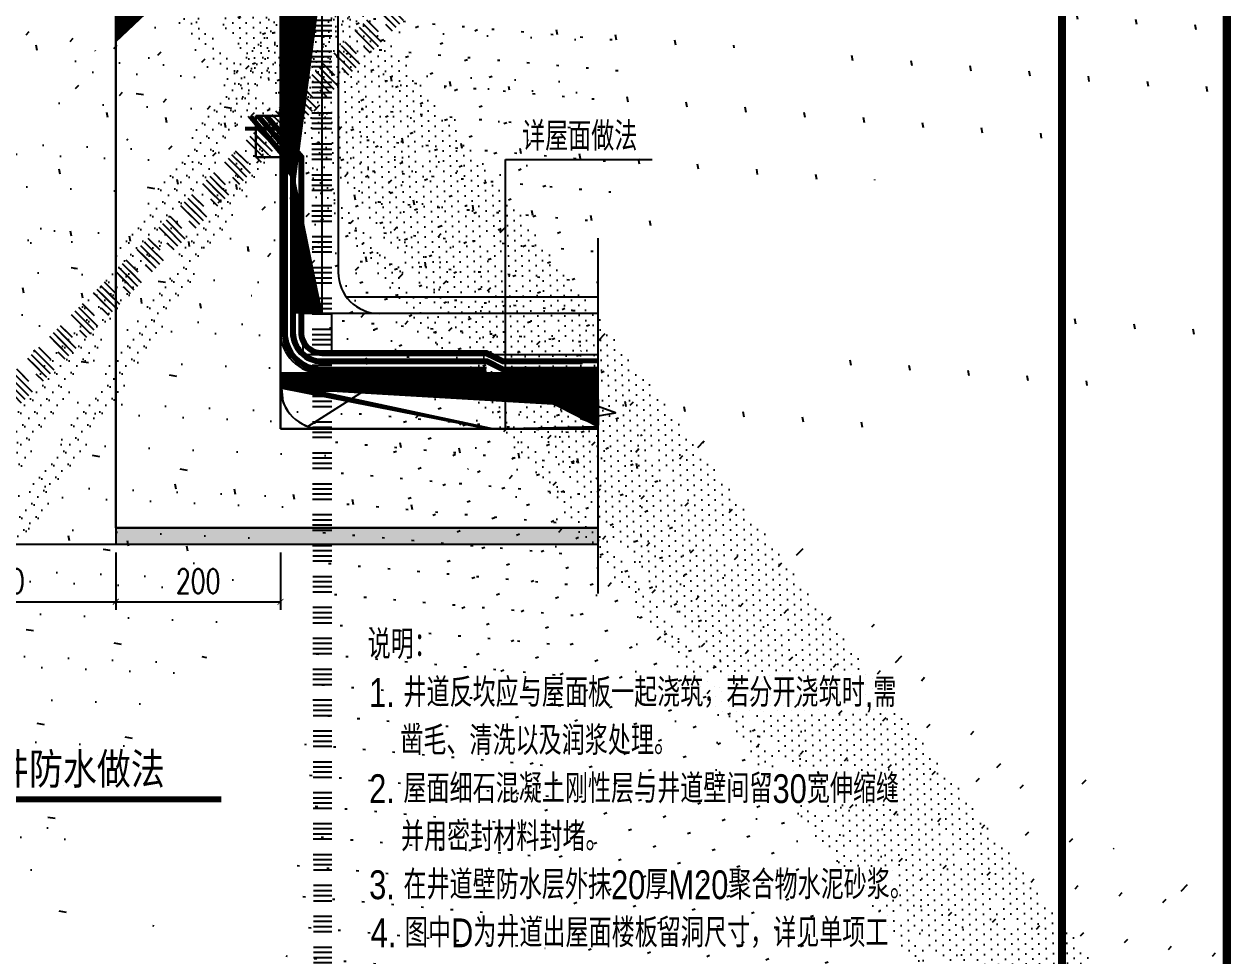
# Model space of a CAD drawing. Extents: x -40548 to 155442, y 5688 to 67136.
# Drawn here: x 135182 to 136647, y 9897 to 11028 of the extents above; entities that cross this region are included whole.
import ezdxf
from ezdxf.enums import TextEntityAlignment as Align

# ---------------------------------------------------------------- set-up
doc = ezdxf.new("R2010")
doc.units = 0
doc.header["$LTSCALE"] = 1000
doc.linetypes.add('DASH', pattern=[0.35, 0.25, -0.1])
doc.layers.get('DEFPOINTS').update_dxf_attribs({"color": 200})
for name, color, linetype in [('0-cxFrame', 155, 'Continuous'), ('A-AXIS-SYMB', 3, 'Continuous'), ('CR-PUB-TEXT', 7, 'Continuous'), ('CR-建-detl-FINISH', 1, 'Continuous'), ('CR-建-detl-H', 9, 'Continuous'), ('CR-建-detl-MEDM', 50, 'Continuous'), ('CR-建-detl-METL', 3, 'Continuous'), ('CR-建-detl-water-DASH', 210, 'Continuous'), ('CR-建-detl-XH', 8, 'Continuous'), ('CR-建-DIM-SYMB', 3, 'Continuous'), ('CR-建-dims-10', 140, 'Continuous'), ('CR-建-Dims-IDEN', 13, 'Continuous')]:
    doc.layers.add(name, color=color, linetype=linetype)
doc.layers.add('0-cxText', color=131, linetype='Continuous', lineweight=25)
doc.layers.add('CR-建-Wall-stru', color=40, linetype='Continuous', lineweight=30)
doc.styles.add('-宋体', font='', dxfattribs={"width": 0.8})
doc.styles.add('_TCH_DIM_T3', font='SIMPLEX', dxfattribs={"width": 0.7058823529411765, "bigfont": 'GBCBIG'})
doc.styles.add('cx_tuming', font='simhei.ttf')
doc.styles.add('cx_tuqian1', font='')
doc.styles.add('HZ', font='xcsg.shx', dxfattribs={"width": 0.8, "bigfont": 'hztxt.shx'})
doc.styles.add('黑体', font='', dxfattribs={"width": 0.9})
doc.styles.get('-宋体').set_extended_font_data('NSimSun')
doc.styles.get('cx_tuqian1').set_extended_font_data('SimSun')
doc.styles.get('黑体').set_extended_font_data('冬青黑体简体中文 W3')
doc.dimstyles.new('_TCH_ARCH-10', dxfattribs={"dimscale": 10, "dimtxt": 2.975, "dimasz": 1, "dimexe": 1, "dimexo": 1, "dimgap": 1, "dimtad": 1, "dimdec": 0, "dimzin": 0, "dimdsep": 46, "dimtxsty": '_TCH_DIM_T3', "dimblk": 'ARCHTICK', "dimcen": 0.09, "dimclrt": 7, "dimazin": 2, "dimtfac": 1, "dimtdec": 0, "dimtix": 1, "dimtmove": 2, "dimatfit": 3, "dimfxl": 0, "dimtolj": 1, "dimtzin": 0, "dimarcsym": 0})

# ---------------------------------------------------------------- blocks, each defined once
blk = doc.blocks.new('_ArchTick')
at = {"color": 0, "linetype": 'ByBlock', "const_width": 0.1}
blk.add_lwpolyline([(-0.3535533905932738, -0.3535533905932738), (0.3535533905932738, 0.3535533905932738)], dxfattribs=at)
blk = doc.blocks.new('*D276')
at = {"layer": 'CR-建-dims-10', "color": 0, "lineweight": -2}
for p, q in [((40599266988.30846, 3385069481.779985), (40599266988.30846, 3385069411.90892)), ((40599267227.85911, 3385069481.779985), (40599267227.85911, 3385069411.90892)), ((40599266988.30846, 3385069421.90892), (40599267227.85911, 3385069421.90892))]:
    blk.add_line(p, q, dxfattribs=at)
at = {"layer": 'DEFPOINTS', "color": 0}
for p in [(40599266988.30846, 3385069491.779985), (40599267227.85911, 3385069491.779985), (40599267227.85911, 3385069421.90892)]:
    blk.add_point(p, dxfattribs=at)
at = {"layer": 'CR-建-dims-10', "color": 0, "lineweight": -2, "xscale": 10, "yscale": 10, "zscale": 10, "rotation": 180}
blk.add_blockref('_ArchTick', (40599266988.30846, 3385069421.90892), dxfattribs=at)
at = {"layer": 'CR-建-dims-10', "color": 0, "lineweight": -2, "xscale": 10, "yscale": 10, "zscale": 10}
blk.add_blockref('_ArchTick', (40599267227.85911, 3385069421.90892), dxfattribs=at)
at = {"layer": 'CR-建-dims-10', "color": 7, "insert": (40599267108.08379, 3385069446.78392), "char_height": 29.75, "attachment_point": 5, "style": '_TCH_DIM_T3'}
blk.add_mtext('\\A1;D', dxfattribs=at)
blk = doc.blocks.new('*D277')
at = {"layer": 'CR-建-dims-10', "color": 0, "lineweight": -2}
for p, q in [((40599267227.85911, 3385069481.779985), (40599267227.85911, 3385069411.90892)), ((40599267427.85911, 3385069481.779985), (40599267427.85911, 3385069411.90892)), ((40599267227.85911, 3385069421.90892), (40599267427.85911, 3385069421.90892))]:
    blk.add_line(p, q, dxfattribs=at)
at = {"layer": 'DEFPOINTS', "color": 0}
for p in [(40599267227.85911, 3385069491.779985), (40599267427.85911, 3385069491.779985), (40599267427.85911, 3385069421.90892)]:
    blk.add_point(p, dxfattribs=at)
at = {"layer": 'CR-建-dims-10', "color": 0, "lineweight": -2, "xscale": 10, "yscale": 10, "zscale": 10, "rotation": 180}
blk.add_blockref('_ArchTick', (40599267227.85911, 3385069421.90892), dxfattribs=at)
at = {"layer": 'CR-建-dims-10', "color": 0, "lineweight": -2, "xscale": 10, "yscale": 10, "zscale": 10}
blk.add_blockref('_ArchTick', (40599267427.85911, 3385069421.90892), dxfattribs=at)
at = {"layer": 'CR-建-dims-10', "color": 7, "insert": (40599267327.85911, 3385069446.78392), "char_height": 29.75, "attachment_point": 5, "style": '_TCH_DIM_T3'}
blk.add_mtext('\\A1;200', dxfattribs=at)
blk = doc.blocks.new('TK22.A1 L(Dragon)')
at = {"layer": '0-cxFrame', "color": 7, "const_width": 0.5}
blk.add_lwpolyline([(0, 0), (-841, 0), (-841, 594), (0, 594)], close=True, dxfattribs=at)
at = {"layer": '0-cxFrame', "const_width": 0.5}
blk.add_lwpolyline([(-80, 10), (-821, 10), (-821, 584), (-80, 584)], close=True, dxfattribs=at)
at = {"style": '黑体', "flags": 4}
blk.add_attdef('图幅', text='', height=3.3, dxfattribs=at).set_placement((-40, 3), align=Align.RIGHT)
at = {"layer": '0-cxText', "flags": 4}
for tag, height, style, p in [('建设单位', 3.5, 'cx_tuming', (-45, 240)), ('项目名称', 3.5, 'cx_tuming', (-45, 210)), ('子项名称', 3.5, 'cx_tuming', (-45, 180)), ('工程编号', 3.3, 'cx_tuqian1', (-35, 165)), ('图名1', 3.5, 'cx_tuming', (-45, 87)), ('图名2', 3.5, 'cx_tuming', (-45, 79)), ('图名3', 3.5, 'cx_tuming', (-45, 71)), ('出图日期', 3.3, 'cx_tuqian1', (-39, 60)), ('专业', 3.3, 'cx_tuqian1', (-55, 52)), ('图号', 3.3, 'cx_tuqian1', (-55, 44)), ('版次', 3.3, 'cx_tuqian1', (-20, 44))]:
    blk.add_attdef(tag, text='', height=height, dxfattribs=dict(at, style=style)).set_placement(p, align=Align.MIDDLE)
at = {"layer": 'DEFPOINTS', "color": 6, "flags": 4}
for tag, height, style, p in [('tufu', 3.3, '黑体', (-12, 12)), ('dwfname', 4, 'cx_tuqian1', (-80, 3))]:
    blk.add_attdef(tag, text='', height=height, dxfattribs=dict(at, style=style)).set_placement(p, align=Align.RIGHT)
blk = doc.blocks.new('42423')
at = {"layer": 'CR-建-detl-H', "linetype": 'Continuous'}
h = blk.add_hatch(dxfattribs=at)
h.set_pattern_fill('钢筋混凝土', color=256, scale=10, style=0)
h.set_pattern_definition([(45, (40599267383.24158, 3385070149.227556), (-17.67766952966369, 17.67766952966369), []), (49.99999999999999, (40599267383.24158, 3385070149.227556), (71.72601826007535, -6.275213498259511), [7.5, -82.5]), (355, (40599267383.24158, 3385070149.227556), (-13.8751333613, 75.21921337000119), [6, -66]), (100.4514, (40599267389.21875, 3385070148.704622), (57.85093817140216, 68.94395420609536), [6.374018999999993, -70.11421119999987]), (46.18420000000001, (40599267383.24158, 3385070169.227556), (106.7241048625644, -16.55190143290181), [11.25, -123.75]), (96.63559999999998, (40599267392.13525, 3385070167.848226), (93.46627055487033, 97.41178709004417), [9.561028799999981, -105.1712999999999]), (351.1842, (40599267383.24158, 3385070169.227556), (93.46619451336272, 97.41186009253246), [9, -99]), (21, (40599267393.24158, 3385070164.227556), (59.69070521184616, -40.26188906653388), [7.5, -82.5]), (326.0000000000001, (40599267393.24158, 3385070164.227556), (24.33153319215817, 72.5150045046853), [6, -66]), (71.4514, (40599267398.21581, 3385070160.872396), (84.02226285814899, 32.25304967099524), [6.374019000000001, -70.1142112]), (37.50000000000001, (40599267383.24158, 3385070149.227556), (1.215985531729067, 33.28938538313115), [0, -65.19999999999999, 0, -67, 0, -66.25]), (7.499999999999999, (40599267383.24158, 3385070149.227556), (26.30695374421486, 39.44117118823603), [0, -38.2, 0, -63.7, 0, -25.25]), (327.5, (40599267360.94158, 3385070149.227556), (53.38224361724091, -2.25548717343798), [0, -25, 0, -78, 0, -103.5]), (317.5, (40599267350.94158, 3385070149.227556), (58.31861693423862, 10.01049823323176), [0, -32.5, 0, -51.8, 0, -73.5])])
edge = h.paths.add_edge_path()
edge.add_line((40599267412.1764, 3385070153.279985), (40599267412.1764, 3385070181.779985))
edge.add_line((40599267412.1764, 3385070181.779985), (40599267401.67381, 3385070181.779985))
edge.add_line((40599267401.67381, 3385070181.779985), (40599267392.85911, 3385070181.779985))
edge.add_line((40599267392.85911, 3385070181.779985), (40599267323.54181, 3385070181.779985))
edge.add_line((40599267323.54181, 3385070181.779985), (40599267323.5418, 3385070153.279986))
edge.add_arc((40599267311.04072, 3385070154.770486), 12.58962571702129, 330.2967732431433, 353.2007409820487, ccw=False)
edge.add_arc((40599267321.54181, 3385070148.779987), 0.5000023799027735, 209.7033153975909, 330.29663714086115, ccw=False)
edge.add_arc((40599267332.0429, 3385070154.770507), 12.58963580796583, 186.7993518748807, 209.703307809959, ccw=False)
edge.add_line((40599267319.54181, 3385070153.279985), (40599267319.54181, 3385070181.779985))
edge.add_line((40599267319.54181, 3385070181.779985), (40599267311.69021, 3385070181.779985))
edge.add_line((40599267311.69021, 3385070181.779985), (40599267227.85911, 3385070181.779985))
edge.add_line((40599267227.85911, 3385070181.779985), (40599267227.85911, 3385070101.779985))
edge.add_line((40599267227.85911, 3385070101.779985), (40599267427.85911, 3385070101.779985))
edge.add_line((40599267427.85911, 3385070101.779985), (40599267427.85911, 3385070150))
edge.add_line((40599267427.85911, 3385070150), (40599267427.85911, 3385070110))
edge.add_line((40599267427.85911, 3385070110), (40599267416.1764, 3385070166.598368))
edge.add_line((40599267416.1764, 3385070166.598368), (40599267416.1764, 3385070153.279986))
edge.add_arc((40599267403.67532, 3385070154.770501), 12.58961994779946, 330.29667851481895, 353.2006679164507, ccw=False)
edge.add_arc((40599267414.17641, 3385070148.779987), 0.4999959892871297, 209.7033628591388, 330.2961564688993, ccw=False)
edge.add_arc((40599267424.67749, 3385070154.770525), 12.58963792331561, 186.7994316038145, 209.7033947581065, ccw=False)
h.paths.add_polyline_path([(40599267428.44356, 3385070181.779985), (40599267416.1764, 3385070181.779985), (40599267416.1764, 3385070166.598368), (40599267427.85911, 3385070110)])
h.paths.add_polyline_path([(40599267397.85966, 3385070011.779985), (40599267427.85911, 3385070011.779985), (40599267427.85911, 3385070101.779985), (40599267227.85911, 3385070101.779985), (40599267227.85911, 3385069511.779985), (40599267813.29781, 3385069511.779985), (40599267813.29781, 3385069631.779985), (40599267427.85911, 3385069631.779985), (40599267427.85911, 3385069961.781442), (40599267397.85966, 3385069961.782413)])
at = {"layer": 'CR-建-detl-XH'}
h = blk.add_hatch(dxfattribs=at)
h.set_pattern_fill('AR-SAND', color=256, scale=5, style=0)
h.set_pattern_definition([(37.50000000000001, (40599267522.31339, 3385070095.119074), (-0.4000078239960125, 12.23533093323356), [0, -9.652, 0, -10.795, 0, -10.31875]), (7.499999999999999, (40599267522.31339, 3385070095.119074), (11.23808207845006, 17.92062751420885), [0, -5.207000000000001, 0, -8.6995, 0, -3.33375]), (327.5, (40599267514.50289, 3385070095.119074), (19.77480925603645, 0.0359296169636425), [0, -3.175, 0, -11.43, 0, -14.9225]), (317.5, (40599267514.50289, 3385070095.119074), (19.08891131180743, 5.573233081430407), [0, -1.5875, 0, -7.492999999999999, 0, -8.5725])])
h.paths.add_polyline_path([(40599267497.85883, 3385070160), (40599267477.85952, 3385070150.000018), (40599267477.85927, 3385070120.000018), (40599267497.85899, 3385070101.779985), (40599267497.85888, 3385070088.9227), (40599267497.85883, 3385070101.779985)])
h.paths.add_polyline_path([(40599267497.85883, 3385070201.779985), (40599267469.86409, 3385070204.295954), (40599267400.55823, 3385070188.139405), (40599267402.82481, 3385070183.279985), (40599267424.028, 3385070183.279985), (40599267425.528, 3385070183.279985), (40599267425.528, 3385070181.779985), (40599267432.85911, 3385070181.779985), (40599267477.85979, 3385070181.779985), (40599267477.85952, 3385070150.000018), (40599267497.85883, 3385070160)])
h.paths.add_polyline_path([(40599267469.86409, 3385070204.295954), (40599267392.85911, 3385070206.779985), (40599267392.85911, 3385070196.779985), (40599267396.528, 3385070196.779985), (40599267400.55823, 3385070188.139405)])
h.paths.add_polyline_path([(40599267339.19021, 3385070196.779985), (40599267342.85911, 3385070196.779985), (40599267342.85911, 3385070201.779985), (40599267307.85911, 3385070201.779985), (40599267307.85911, 3385070181.779985), (40599267311.69021, 3385070181.779985), (40599267311.69021, 3385070183.279985), (40599267332.8934, 3385070183.279985)])
h.paths.add_polyline_path([(40599267497.85911, 3385070101.775605), (40599267477.85911, 3385070101.776695), (40599267477.85804, 3385069975.915483), (40599267497.85812, 3385069985.31061)])
h.paths.add_polyline_path([(40599267477.85649, 3385069791.779985), (40599267497.85649, 3385069791.779985), (40599267497.85812, 3385069985.31061), (40599267477.85804, 3385069975.915483)])
at = {"layer": 'CR-建-detl-XH', "linetype": 'Continuous'}
h = blk.add_hatch(dxfattribs=at)
h.set_pattern_fill('ANSI37', color=256, scale=10, style=0)
h.set_pattern_definition([(45, (40598925718.17995, 3385310368.459353), (-11.22532015133644, 11.22532015133644), []), (135, (40598925718.17995, 3385310368.459353), (-11.22532015133644, -11.22532015133644), [])])
h.paths.add_polyline_path([(40599267477.85911, 3385070181.778624), (40599267427.85911, 3385070181.781347), (40599267427.85355, 3385069982.716886), (40599267427.85384, 3385069956.26042), (40599267429.9202, 3385069953.396467), (40599267477.85804, 3385069975.915483)])
h.paths.add_polyline_path([(40599267445.3399, 3385069771.779985), (40599267477.85632, 3385069771.779985), (40599267477.85804, 3385069975.915483), (40599267429.9202, 3385069953.396467), (40599267445.34916, 3385069932.012127)])
h = blk.add_hatch(dxfattribs=at)
h.set_pattern_fill('防水材料', color=256, scale=10, angle=45, style=0)
h.set_pattern_definition([(45.00000000000001, (40598662433.78561, 3385310397.522453), (13.25825214724777, 22.09708691207961), [100, -50]), (135, (40598662433.78561, 3385310397.522453), (13.25825214724776, -22.09708691207961), [100, -50])])
h.paths.add_polyline_path([(40599267397.85966, 3385069961.782413), (40599267401.24546, 3385069961.782331), (40599267397.85966, 3385069964.438543)])
h.paths.add_polyline_path([(40599267427.85911, 3385070011.779985), (40599267427.85966, 3385069961.781685), (40599267401.24546, 3385069961.782331), (40599267397.85966, 3385069964.438543), (40599267397.85966, 3385070011.779985)])
at = {"layer": 'CR-建-detl-XH'}
h = blk.add_hatch(dxfattribs=at)
h.set_pattern_fill('AR-SAND', color=256, scale=5, style=0)
h.set_pattern_definition([(37.50000000000001, (40599094001.64758, 3385241952.439964), (-0.4000078239960125, 12.23533093323356), [0, -9.652000000000001, 0, -10.795, 0, -10.31875]), (7.499999999999999, (40599094001.64758, 3385241952.439964), (11.23808207845006, 17.92062751420885), [0, -5.206999999999998, 0, -8.699499999999995, 0, -3.333749999999998]), (327.5, (40599093993.83707, 3385241952.439964), (19.77480925603645, 0.03592961696364028), [0, -3.17499999999999, 0, -11.42999999999997, 0, -14.92249999999996]), (317.5, (40599093993.83707, 3385241952.439964), (19.08891131180743, 5.573233081430404), [0, -1.587499999999999, 0, -7.492999999999997, 0, -8.572499999999996])])
h.paths.add_polyline_path([(40599267813.29781, 3385069771.779985), (40599267813.29781, 3385069791.779985), (40599267467.85911, 3385069791.779985), (40599267467.85911, 3385069771.779985)])
at = {"layer": 'CR-建-detl-XH', "linetype": 'Continuous'}
h = blk.add_hatch(dxfattribs=at)
h.set_pattern_fill('防水材料', color=256, scale=10, style=0)
h.set_pattern_definition([(180, (40599441605.93586, 3385228757.64883), (-25, 6.249999999999999), [99.99999999999999, -49.99999999999999]), (90, (40599441605.93586, 3385228757.64883), (6.249999999999999, -25), [99.99999999999999, -49.99999999999999])])
h.paths.add_polyline_path([(40599267455.36008, 3385069721.779985), (40599267490.0708, 3385069721.779985), (40599267490.0708, 3385069771.779985), (40599267455.36008, 3385069771.779985)])
at = {"layer": 'CR-建-detl-XH'}
h = blk.add_hatch(dxfattribs=at)
h.set_pattern_fill('混凝土', color=256, scale=5, style=0)
h.set_pattern_definition([(49.99999999999999, (40599094001.64758, 3385241952.439964), (35.86300913003767, -3.137606749129755), [3.75, -41.25000000000001]), (355, (40599094001.64758, 3385241952.439964), (-6.937566680650001, 37.60960668500059), [3, -33.00000000000001]), (100.4513999999999, (40599094004.63616, 3385241952.178497), (28.92546908570107, 34.47197710304768), [3.18700949999999, -35.05710559999986]), (46.1842, (40599094001.64758, 3385241962.439964), (53.36205243128222, -8.275950716450904), [5.625000000000001, -61.87500000000001]), (96.63559999999998, (40599094006.09441, 3385241961.750299), (46.73313527743517, 48.70589354502208), [4.780514399999968, -52.58564999999972]), (351.1842, (40599094001.64758, 3385241962.439964), (46.73309725668136, 48.70593004626623), [4.49999999999999, -49.49999999999989]), (21, (40599094006.64758, 3385241959.939964), (29.84535260592308, -20.13094453326694), [3.75, -41.25]), (326.0000000000001, (40599094006.64758, 3385241959.939964), (12.16576659607908, 36.25750225234265), [2.999999999999999, -32.99999999999999]), (71.45140000000012, (40599094009.13469, 3385241958.262384), (42.0111314290745, 16.12652483549762), [3.187009499999997, -35.05710559999996]), (37.50000000000001, (40599094001.64758, 3385241952.439964), (0.6079927658645334, 16.64469269156557), [0, -32.59999999999999, 0, -33.5, 0, -33.125]), (7.499999999999999, (40599094001.64758, 3385241952.439964), (13.15347687210743, 19.72058559411801), [0, -19.09999999999999, 0, -31.84999999999999, 0, -12.62499999999999]), (327.5, (40599093990.49758, 3385241952.439964), (26.69112180862045, -1.12774358671899), [0, -12.49999999999996, 0, -38.9999999999999, 0, -51.74999999999985]), (317.5, (40599093985.49758, 3385241952.439964), (29.15930846711931, 5.005249116615882), [0, -16.24999999999999, 0, -25.89999999999999, 0, -36.74999999999999])])
h.paths.add_polyline_path([(40599267813.29781, 3385069721.779985), (40599267813.29781, 3385069771.779985), (40599267499.59123, 3385069771.779985), (40599267499.59123, 3385069721.779985)])
h = blk.add_hatch(dxfattribs=at)
h.set_pattern_fill('AR-SAND', color=256, scale=5, style=0)
h.set_pattern_definition([(37.50000000000001, (40599100078.55411, 3385233030.078474), (-0.4000078239960125, 12.23533093323356), [0, -9.652, 0, -10.795, 0, -10.31875]), (7.499999999999999, (40599100078.55411, 3385233030.078474), (11.23808207845006, 17.92062751420885), [0, -5.207000000000001, 0, -8.6995, 0, -3.33375]), (327.5, (40599100070.74361, 3385233030.078474), (19.77480925603645, 0.03592961696364028), [0, -3.175, 0, -11.43, 0, -14.9225]), (317.5, (40599100070.74361, 3385233030.078474), (19.08891131180743, 5.573233081430404), [0, -1.5875, 0, -7.492999999999999, 0, -8.5725])])
h.paths.add_polyline_path([(40599267427.86639, 3385069749.283823), (40599267427.8632, 3385069699.280634), (40599267477.86639, 3385069699.280634, -0.4142322429015712)])
at = {"layer": 'CR-建-detl-XH', "linetype": 'Continuous'}
h = blk.add_hatch(dxfattribs=at)
h.set_pattern_fill('ANSI37', color=256, scale=10, style=0)
h.set_pattern_definition([(45, (40599104989.54463, 3385221265.207645), (-11.22532015133644, 11.22532015133644), []), (135, (40599104989.54463, 3385221265.207645), (-11.22532015133644, -11.22532015133644), [])])
edge = h.paths.add_edge_path()
edge.add_line((40599267813.29781, 3385069658.791368), (40599267813.29781, 3385069699.280253))
edge.add_line((40599267813.29781, 3385069699.280252), (40599267427.8632, 3385069699.280634))
edge.add_line((40599267427.8632, 3385069699.280634), (40599267427.86256, 3385069681.616909))
edge.add_arc((40599267477.8623, 3385069681.779985), 50.00000065244282, 180.1868726718249, 270.0068533087199)
edge.add_line((40599267477.86828, 3385069631.779985), (40599267680.17759, 3385069631.779985))
edge.add_line((40599267680.17759, 3385069631.779985), (40599267700.26517, 3385069631.779985))
edge.add_line((40599267700.26517, 3385069631.779985), (40599267813.29781, 3385069631.779985))
edge.add_line((40599267813.29781, 3385069631.779985), (40599267813.29781, 3385069636.291368))
edge.add_line((40599267813.29781, 3385069636.291368), (40599267792.29781, 3385069643.934743))
edge.add_line((40599267792.29781, 3385069643.934743), (40599267834.29781, 3385069651.340477))
edge.add_line((40599267834.29781, 3385069651.340477), (40599267813.29781, 3385069658.791368))
at = {"layer": 'CR-建-detl-XH'}
h = blk.add_hatch(dxfattribs=at)
h.set_pattern_fill('AR-SAND', color=256, scale=5, style=0)
h.set_pattern_definition([(37.50000000000001, (40599100078.55, 3385232962.577825), (-0.4000078239960125, 12.23533093323356), [0, -9.652, 0, -10.795, 0, -10.31875]), (7.499999999999999, (40599100078.55, 3385232962.577825), (11.23808207845006, 17.92062751420885), [0, -5.207000000000001, 0, -8.6995, 0, -3.33375]), (327.5, (40599100070.73951, 3385232962.577825), (19.77480925603645, 0.03592961696364028), [0, -3.175, 0, -11.43, 0, -14.9225]), (317.5, (40599100070.73951, 3385232962.577825), (19.08891131180743, 5.573233081430404), [0, -1.5875, 0, -7.492999999999999, 0, -8.5725])])
h.paths.add_polyline_path([(40599267427.8623, 3385069681.783175), (40599267427.85911, 3385069631.779985), (40599267477.8623, 3385069631.779985, -0.4142322429015712)])
h = blk.add_hatch(dxfattribs=at)
h.set_pattern_fill('AR-SAND', color=256, scale=5, style=0)
h.set_pattern_definition([(142.5, (40599860434.98884, 3385310796.735178), (0.4000078239960125, 12.23533093323356), [0, -9.652, 0, -10.795, 0, -10.31875]), (172.5, (40599860434.98884, 3385310796.735178), (-11.23808207845006, 17.92062751420885), [0, -5.207000000000001, 0, -8.6995, 0, -3.33375]), (212.5, (40599860442.79934, 3385310796.735178), (-19.77480925603645, 0.03592961696364028), [0, -3.174999999999995, 0, -11.42999999999998, 0, -14.92249999999998]), (222.5, (40599860442.79934, 3385310796.735178), (-19.08891131180743, 5.573233081430404), [0, -1.5875, 0, -7.492999999999999, 0, -8.5725])])
h.paths.add_polyline_path([(40599267227.85911, 3385069511.779985), (40599267227.85911, 3385069491.779985), (40599267813.29781, 3385069491.779985), (40599267813.29781, 3385069511.779985)])
at = {"layer": 'CR-建-detl-FINISH'}
for p, q in [((40599267477.85979, 3385070181.779986), (40599267477.85632, 3385069771.780125)), ((40599267497.85888, 3385070088.9227), (40599267497.85674, 3385069821.779732)), ((40599267427.85911, 3385070011.779985), (40599267427.85966, 3385069961.778707)), ((40599267813.29781, 3385069791.779985), (40599267507.85655, 3385069791.779985))]:
    blk.add_line(p, q, dxfattribs=at)
for points in [[(40599267497.85899, 3385070088.922683), (40599267497.85883, 3385070081.780385), (40599267497.85883, 3385070201.780385), (40599267352.85911, 3385070206.779985)], [(40599267227.85911, 3385069511.779985), (40599267227.85911, 3385069491.779985), (40599267813.29781, 3385069491.779985)]]:
    blk.add_lwpolyline(points, dxfattribs=at)
at = {"layer": 'CR-建-detl-FINISH', "color": 5}
blk.add_lwpolyline([(40599266988.30846, 3385069491.779985), (40599267227.85911, 3385069491.779985)], dxfattribs=at)
at = {"layer": 'CR-建-detl-FINISH'}
blk.add_arc((40599267547.85674, 3385069821.779732), 49.99999999999999, 180, 270, dxfattribs=at)
at = {"layer": 'CR-建-detl-MEDM'}
for p, q in [((40599267455.36008, 3385069721.78027), (40599267455.36008, 3385069771.78027)), ((40599267499.59123, 3385069771.779985), (40599267455.36008, 3385069771.78027)), ((40599267490.0708, 3385069721.779985), (40599267490.0708, 3385069771.779985)), ((40599267813.29781, 3385069771.779985), (40599267499.59123, 3385069771.779985)), ((40599267490.0708, 3385069721.779985), (40599267455.36008, 3385069721.78027)), ((40599267813.29781, 3385069721.779985), (40599267490.0708, 3385069721.779985))]:
    blk.add_line(p, q, dxfattribs=at)
blk.add_lwpolyline([(40599267813.29781, 3385069699.280252), (40599267427.8632, 3385069699.280634), (40599267427.86256, 3385069681.616909, 0.4132936114797757), (40599267477.86828, 3385069631.779985), (40599267680.17759, 3385069631.779985), (40599267700.26517, 3385069631.779985), (40599267813.29781, 3385069631.779985)], format="xyb", dxfattribs=at)
for centre in [(40599267477.86639, 3385069749.280634), (40599267477.8623, 3385069681.779985)]:
    blk.add_arc(centre, 50, 179.9963390186099, 270, dxfattribs=at)
at = {"layer": 'CR-建-detl-METL', "linetype": 'Continuous', "const_width": 5.000000000000001}
for points in [[(40599267430.28154, 3385070010.867217), (40599267430.28154, 3385069981.494581)], [(40599267384.61396, 3385069996.180899), (40599267428.78154, 3385069996.180899)]]:
    blk.add_lwpolyline(points, dxfattribs=at)
at = {"layer": 'CR-建-detl-water-DASH', "linetype": 'DASH', "ltscale": 0.1, "const_width": 5}
for points in [[(40599267391.18766, 3385070011.3279), (40599267432.87247, 3385069962.464961), (40599267432.85466, 3385069748.837557, 0.4142488958100863), (40599267477.85435, 3385069703.837859), (40599267677.85147, 3385069703.837859)], [(40599267401.18747, 3385070011.337859), (40599267442.87103, 3385069962.476369), (40599267442.86791, 3385069901.007253), (40599267442.86668, 3385069880.731669), (40599267442.85466, 3385069748.836954, 0.4142488958099992), (40599267477.85375, 3385069713.837859), (40599267678.43934, 3385069713.837859), (40599267698.52692, 3385069703.837859), (40599267813.29781, 3385069703.837859)], [(40599267411.18426, 3385070011.337859), (40599267452.87103, 3385069962.469855), (40599267452.8679, 3385069901.000738), (40599267452.86668, 3385069880.725155), (40599267452.85466, 3385069748.836351, 0.4142488958098416), (40599267477.85315, 3385069723.837859), (40599267677.85147, 3385069723.837859), (40599267697.93905, 3385069713.837859), (40599267813.29781, 3385069713.837859)]]:
    blk.add_lwpolyline(points, format="xyb", dxfattribs=at)
at = {"layer": 'CR-建-detl-water-DASH'}
for points in [[(40599267388.40038, 3385070011.3279), (40599267430.37241, 3385069961.882291), (40599267430.35466, 3385069748.837708, 0.4142488958099232), (40599267477.85451, 3385069701.337859), (40599267677.85147, 3385069701.337859)], [(40599267393.97495, 3385070011.3279), (40599267435.37251, 3385069963.04763), (40599267435.35466, 3385069748.837406, 0.414248895809868), (40599267477.85421, 3385069706.337859), (40599267677.85147, 3385069706.337859)], [(40599267398.40018, 3385070011.337859), (40599267440.371, 3385069961.89369), (40599267440.36787, 3385069900.424575), (40599267440.36665, 3385069880.148992), (40599267440.35466, 3385069748.837105, 0.4142488958097977), (40599267477.8539, 3385069711.337859), (40599267677.85147, 3385069711.337859), (40599267697.93905, 3385069701.337859), (40599267813.29781, 3385069701.337859)], [(40599267403.97475, 3385070011.337859), (40599267445.37107, 3385069963.059049), (40599267445.36794, 3385069901.58993), (40599267445.36672, 3385069881.314346), (40599267445.35466, 3385069748.836803, 0.4142488958097064), (40599267477.8536, 3385069716.337859), (40599267679.02721, 3385069716.337859), (40599267699.11478, 3385069706.337859), (40599267813.29781, 3385069706.337859)], [(40599267408.39697, 3385070011.337859), (40599267450.371, 3385069961.887176), (40599267450.36787, 3385069900.418061), (40599267450.36665, 3385069880.142478), (40599267450.35466, 3385069748.836502, 0.4142488958095816), (40599267477.8533, 3385069721.337859), (40599267677.2636, 3385069721.337859), (40599267697.35118, 3385069711.337859), (40599267794.25578, 3385069711.337859)], [(40599267413.97154, 3385070011.337859), (40599267455.37107, 3385069963.052535), (40599267455.36794, 3385069901.583416), (40599267455.36672, 3385069881.307832), (40599267455.35466, 3385069748.8362, 0.4142488958094015), (40599267477.853, 3385069726.337859), (40599267678.43934, 3385069726.337859), (40599267698.52692, 3385069716.337859), (40599267813.29781, 3385069716.337859)]]:
    blk.add_lwpolyline(points, format="xyb", dxfattribs=at)
at = {"layer": 'CR-建-DIM-SYMB'}
blk.add_lwpolyline([(40599267813.29781, 3385069431.779985), (40599267813.29781, 3385069636.291368), (40599267792.29781, 3385069643.934743), (40599267834.29781, 3385069651.340477), (40599267813.29781, 3385069658.791368), (40599267813.29781, 3385069863.302752)], dxfattribs=at)
at = {"layer": 'CR-建-DIM-SYMB', "const_width": 7}
blk.add_lwpolyline([(40599266846.34923, 3385069182.060141), (40599267355.8138, 3385069182.060141)], dxfattribs=at)
at = {"layer": 'CR-建-Dims-IDEN', "linetype": 'Continuous'}
for p, q in [((40599267701.07655, 3385069631.08773), (40599267701.07655, 3385069958.90437)), ((40599267701.07655, 3385069958.90437), (40599267878.91571, 3385069958.90437))]:
    blk.add_line(p, q, dxfattribs=at)
at = {"layer": 'CR-建-Wall-stru', "linetype": 'Continuous'}
for p, q in [((40599267397.85966, 3385070011.779985), (40599267427.85911, 3385070011.779985)), ((40599267397.85966, 3385070011.779985), (40599267397.85966, 3385069961.782413)), ((40599267427.85966, 3385069961.781442), (40599267397.85966, 3385069961.782413))]:
    blk.add_line(p, q, dxfattribs=at)
at = {"layer": 'CR-建-Wall-stru'}
for points in [[(40599267227.85911, 3385069511.779985), (40599267227.85911, 3385070181.779985), (40599267427.85911, 3385070181.779985), (40599267427.85911, 3385070101.779985), (40599267427.85911, 3385070101.779985)], [(40599267427.85911, 3385069631.779985), (40599267427.85911, 3385070101.779985)], [(40599267813.29781, 3385069631.779985), (40599267427.85911, 3385069631.779985)], [(40599267813.29781, 3385069511.779985), (40599267227.85911, 3385069511.779985)]]:
    blk.add_lwpolyline(points, dxfattribs=at)
at = {"layer": 'CR-PUB-TEXT', "width": 0.8}
for s, height, style, p in [('说明：', 35, 'HZ', (40599267533.67202, 3385069352.486508)), ('1. 井道反坎应与屋面板一起浇筑，若分开浇筑时,需', 35, 'HZ', (40599267535.4358, 3385069294.153175)), (' 凿毛、清洗以及润浆处理。', 35, 'HZ', (40599267562.79002, 3385069235.819841)), ('出屋面风井防水做法', 37.76371308016878, '-宋体', (40599266916.46107, 3385069200.127148)), ('2. 屋面细石混凝土刚性层与井道壁间留30宽伸缩缝', 35, 'HZ', (40599267535.4358, 3385069177.486508)), (' 并用密封材料封堵。', 35, 'HZ', (40599267563.67191, 3385069119.153175)), ('3. 在井道壁防水层外抹20厚M20聚合物水泥砂浆。', 35, 'HZ', (40599267535.4358, 3385069060.819841)), ('4. 图中D为井道出屋面楼板留洞尺寸，详见单项工', 35, 'HZ', (40599267537.19958, 3385069002.486508))]:
    blk.add_text(s, height=height, dxfattribs=dict(at, style=style)).set_placement(p)
at = {"layer": 'CR-建-Dims-IDEN', "color": 7, "linetype": 'Continuous', "style": 'HZ', "width": 0.8}
blk.add_text('详屋面做法', height=35, dxfattribs=at).set_placement((40599267721.02654, 3385069969.40437))
at = {"layer": 'CR-建-dims-10'}
for p1, p2, text, picture, middle in [((40599266988.30846, 3385069491.779985), (40599267227.85911, 3385069491.779985), 'D', '*D276', (40599267108.08379, 3385069446.78392)), ((40599267227.85911, 3385069491.779985), (40599267427.85911, 3385069491.779985), '200', '*D277', (40599267327.85911, 3385069446.78392))]:
    dim = blk.add_aligned_dim(p1=p1, p2=p2, distance=-69.87106513977051, text=text, dimstyle='_TCH_ARCH-10', dxfattribs=at)
    dim.commit()
    dim.dimension.update_dxf_attribs({"geometry": picture, "text_midpoint": middle})

msp = doc.modelspace()

# ---------------------------------------------------------------- block references
at = {"layer": '0-cxFrame', "xscale": 20, "yscale": 20, "zscale": 20, "rotation": 270}
msp.add_blockref('TK22.A1 L(Dragon)', (124761.7780520013, 5693.266669126217), dxfattribs=at)
at = {"layer": 'A-AXIS-SYMB'}
msp.add_blockref('42423', (-40599131934.71328, -3385059094.657945), dxfattribs=at)

doc.saveas('drawing.dxf')
